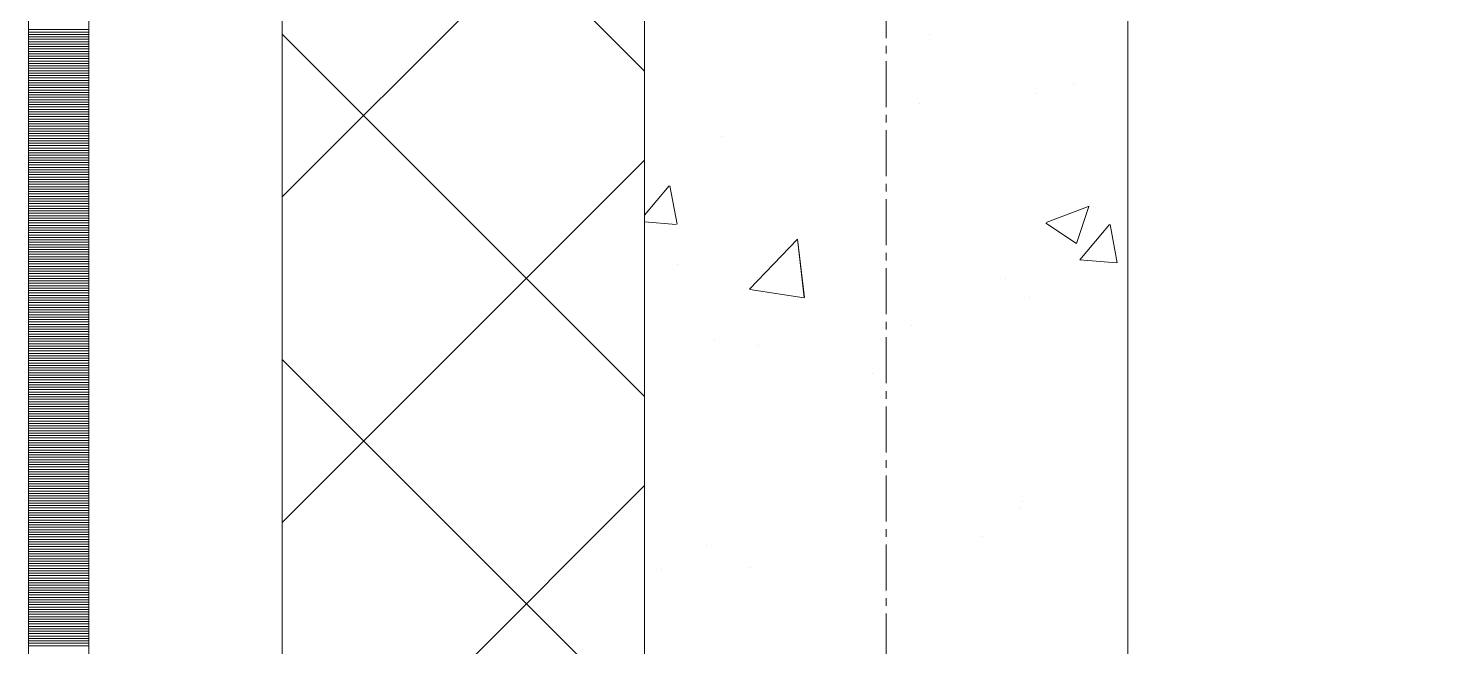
# Model space of a CAD drawing. Header units: millimetres. Extents: x 470010 to 1231400, y -134005 to 421770.
# Drawn here: x 672519 to 673108, y -5635 to -5379 of the extents above; entities that cross this region are included whole.
import ezdxf
from ezdxf.enums import TextEntityAlignment as Align

# ---------------------------------------------------------------- set-up
doc = ezdxf.new("R2010")
doc.units = ezdxf.units.MM
doc.linetypes.add('CENTER2', pattern=[28.575, 19.05, -3.175, 3.175, -3.175])
doc.linetypes.add('DASHED', pattern=[19.05, 12.7, -6.35])
doc.layers.get('Defpoints').update_dxf_attribs({"color": 140})
doc.layers.add('АР_Делит', color=120, linetype='Continuous', lineweight=0, plot=False)
for name, color, linetype, lineweight in [('АР_Стены ПЕНОблок', 52, 'Continuous', 20), ('АР_Тонкая', 254, 'Continuous', 5), ('АР_Утеплитель', 31, 'Continuous', 0), ('АР_Штриховка', 8, 'Continuous', 0)]:
    doc.layers.add(name, color=color, linetype=linetype, lineweight=lineweight)
doc.layers.add('РД_Оси_100', color=7, linetype='Continuous', lineweight=0, true_color=0x525252)
doc.styles.add('style1', font='ARIALN.TTF')

# ---------------------------------------------------------------- blocks, each defined once
blk = doc.blocks.new('СОШ_2200_АР_ОСИ_М100_28.05.24')
at = {"layer": 'АР_Делит', "color": 251, "linetype": 'DASHED', "true_color": 0x636466}
blk.add_lwpolyline([(-355, 13145), (-355, 100855), (37145, 100855), (37145, 129155), (72745, 129155), (72745, 135155), (114955, 135155), (114955, -355)], dxfattribs=at)
at = {"layer": 'РД_Оси_100', "color": 251, "linetype": 'CENTER2', "true_color": 0x636466}
blk.add_line((0, -6155), (0, 139938.679), dxfattribs=at)
blk = doc.blocks.new('A$C9108343f')
at = {"layer": 'АР_Стены ПЕНОблок', "color": 18, "linetype": 'Continuous', "lineweight": 20, "true_color": 0x000000}
for p, q in [((7054.96, 97555), (7054.96, 21355)), ((7254.96, 21355), (7254.96, 97555))]:
    blk.add_line(p, q, dxfattribs=at)
at = {"layer": 'АР_Тонкая', "color": 18, "linetype": 'Continuous', "lineweight": 5, "true_color": 0x000000}
for p, q in [((6799.96, 97555), (6799.96, 21355)), ((6824.96, 97555), (6824.96, 21355)), ((6824.96, 21355), (6824.96, 97555)), ((6904.96, 21355), (6904.96, 97555))]:
    blk.add_line(p, q, dxfattribs=at)
at = {"layer": 'АР_Утеплитель', "color": 18, "linetype": 'Continuous', "lineweight": 0, "true_color": 0x000000}
for p, q in [((6904.96, 97555), (6904.96, 21355)), ((7054.96, 21355), (7054.96, 97555))]:
    blk.add_line(p, q, dxfattribs=at)
at = {"layer": 'АР_Штриховка', "color": 18, "linetype": 'Continuous', "lineweight": 0, "true_color": 0x000000}
for p, q in [((7054.96, 94969.63), (6904.96, 95119.63)), ((6904.96, 94917.49), (7054.96, 95067.49)), ((6799.96, 94986.75), (6824.96, 94986.75)), ((6799.96, 94985.75), (6824.96, 94985.75)), ((6799.96, 94984.75), (6824.96, 94984.75)), ((6799.96, 94983.75), (6824.96, 94983.75)), ((6799.96, 94982.75), (6824.96, 94982.75)), ((6799.96, 94981.75), (6824.96, 94981.75)), ((6799.96, 94980.75), (6824.96, 94980.75)), ((7054.96, 94834.92), (6904.96, 94984.92)), ((7172.81, 94984.56), (7172.81, 94984.56)), ((6799.96, 94979.75), (6824.96, 94979.75)), ((6799.96, 94978.75), (6824.96, 94978.75)), ((6799.96, 94977.75), (6824.96, 94977.75)), ((6799.96, 94976.75), (6824.96, 94976.75)), ((6799.96, 94975.75), (6824.96, 94975.75)), ((6799.96, 94974.75), (6824.96, 94974.75)), ((6799.96, 94973.75), (6824.96, 94973.75)), ((6799.96, 94972.75), (6824.96, 94972.75)), ((6799.96, 94971.75), (6824.96, 94971.75)), ((6799.96, 94970.75), (6824.96, 94970.75)), ((6799.96, 94969.75), (6824.96, 94969.75)), ((6799.96, 94968.75), (6824.96, 94968.75)), ((6799.96, 94967.75), (6824.96, 94967.75)), ((6799.96, 94966.75), (6824.96, 94966.75)), ((6799.96, 94965.75), (6824.96, 94965.75)), ((6799.96, 94964.75), (6824.96, 94964.75)), ((6799.96, 94963.75), (6824.96, 94963.75)), ((6799.96, 94962.75), (6824.96, 94962.75)), ((7232.31, 94964.54), (7232.31, 94964.54)), ((6799.96, 94961.75), (6824.96, 94961.75)), ((6799.96, 94960.75), (6824.96, 94960.75)), ((6799.96, 94959.75), (6824.96, 94959.75)), ((6799.96, 94958.75), (6824.96, 94958.75)), ((6799.96, 94957.75), (6824.96, 94957.75)), ((6799.96, 94956.75), (6824.96, 94956.75)), ((7217.34, 94960.36), (7217.34, 94960.36)), ((6799.96, 94955.75), (6824.96, 94955.75)), ((6799.96, 94954.75), (6824.96, 94954.75)), ((6799.96, 94953.75), (6824.96, 94953.75)), ((6799.96, 94952.75), (6824.96, 94952.75)), ((6799.96, 94951.75), (6824.96, 94951.75)), ((6799.96, 94950.75), (6824.96, 94950.75)), ((7168.72, 94956.17), (7168.72, 94956.17)), ((6799.96, 94949.75), (6824.96, 94949.75)), ((6799.96, 94948.75), (6824.96, 94948.75)), ((6799.96, 94947.75), (6824.96, 94947.75)), ((6799.96, 94946.75), (6824.96, 94946.75)), ((6799.96, 94945.75), (6824.96, 94945.75)), ((6799.96, 94944.75), (6824.96, 94944.75)), ((6799.96, 94943.75), (6824.96, 94943.75)), ((6799.96, 94942.75), (6824.96, 94942.75)), ((6799.96, 94941.75), (6824.96, 94941.75)), ((6799.96, 94940.75), (6824.96, 94940.75)), ((6799.96, 94939.75), (6824.96, 94939.75)), ((6799.96, 94938.75), (6824.96, 94938.75)), ((7086.93, 94942.47), (7086.93, 94942.47)), ((6799.96, 94937.75), (6824.96, 94937.75)), ((6799.96, 94936.75), (6824.96, 94936.75)), ((6799.96, 94935.75), (6824.96, 94935.75)), ((6799.96, 94934.75), (6824.96, 94934.75)), ((6799.96, 94933.75), (6824.96, 94933.75)), ((6799.96, 94932.75), (6824.96, 94932.75)), ((6904.96, 94782.79), (7054.96, 94932.79)), ((6799.96, 94931.75), (6824.96, 94931.75)), ((6799.96, 94930.75), (6824.96, 94930.75)), ((6799.96, 94929.75), (6824.96, 94929.75)), ((6799.96, 94928.75), (6824.96, 94928.75)), ((6799.96, 94927.75), (6824.96, 94927.75)), ((6799.96, 94926.75), (6824.96, 94926.75)), ((6799.96, 94925.75), (6824.96, 94925.75)), ((6799.96, 94924.75), (6824.96, 94924.75)), ((6799.96, 94923.75), (6824.96, 94923.75)), ((6799.96, 94922.75), (6824.96, 94922.75)), ((6799.96, 94921.75), (6824.96, 94921.75)), ((7054.96, 94909.9), (7065.15, 94922.04)), ((7068.38, 94906.17), (7065.45, 94922.09)), ((6799.96, 94920.75), (6824.96, 94920.75)), ((6799.96, 94919.75), (6824.96, 94919.75)), ((6799.96, 94918.75), (6824.96, 94918.75)), ((6799.96, 94917.75), (6824.96, 94917.75)), ((6799.96, 94916.75), (6824.96, 94916.75)), ((6799.96, 94915.75), (6824.96, 94915.75)), ((6799.96, 94914.75), (6824.96, 94914.75)), ((6799.96, 94913.75), (6824.96, 94913.75)), ((6799.96, 94912.75), (6824.96, 94912.75)), ((6799.96, 94911.75), (6824.96, 94911.75)), ((6799.96, 94910.75), (6824.96, 94910.75)), ((6799.96, 94909.75), (6824.96, 94909.75)), ((7221.11, 94906.86), (7238.9, 94913.69)), ((7233.69, 94898.17), (7238.84, 94913.52)), ((6799.96, 94908.75), (6824.96, 94908.75)), ((6799.96, 94907.75), (6824.96, 94907.75)), ((6799.96, 94906.75), (6824.96, 94906.75)), ((6799.96, 94905.75), (6824.96, 94905.75)), ((6799.96, 94904.75), (6824.96, 94904.75)), ((6799.96, 94903.75), (6824.96, 94903.75)), ((7054.96, 94907.27), (7068.08, 94906.12)), ((7221.04, 94906.7), (7233.67, 94898.17)), ((7235.08, 94891.51), (7247.33, 94906.1)), ((7250.57, 94890.23), (7247.63, 94906.16)), ((6799.96, 94902.75), (6824.96, 94902.75)), ((6799.96, 94901.75), (6824.96, 94901.75)), ((6799.96, 94900.75), (6824.96, 94900.75)), ((6799.96, 94899.75), (6824.96, 94899.75)), ((6799.96, 94898.75), (6824.96, 94898.75)), ((6799.96, 94897.75), (6824.96, 94897.75)), ((7098.38, 94879.36), (7118.17, 94899.98)), ((7121.06, 94875.87), (7118.25, 94899.99)), ((6799.96, 94896.75), (6824.96, 94896.75)), ((6799.96, 94895.75), (6824.96, 94895.75)), ((6799.96, 94894.75), (6824.96, 94894.75)), ((6799.96, 94893.75), (6824.96, 94893.75)), ((6799.96, 94892.75), (6824.96, 94892.75)), ((6799.96, 94891.75), (6824.96, 94891.75)), ((6799.96, 94890.75), (6824.96, 94890.75)), ((6799.96, 94889.75), (6824.96, 94889.75)), ((6799.96, 94888.75), (6824.96, 94888.75)), ((6799.96, 94887.75), (6824.96, 94887.75)), ((6799.96, 94886.75), (6824.96, 94886.75)), ((6799.96, 94885.75), (6824.96, 94885.75)), ((7068.72, 94889.56), (7068.72, 94889.56)), ((7235.08, 94891.51), (7250.27, 94890.18)), ((6799.96, 94884.75), (6824.96, 94884.75)), ((6799.96, 94883.75), (6824.96, 94883.75)), ((6799.96, 94882.75), (6824.96, 94882.75)), ((6799.96, 94881.75), (6824.96, 94881.75)), ((6799.96, 94880.75), (6824.96, 94880.75)), ((6799.96, 94879.75), (6824.96, 94879.75)), ((7204.31, 94883.83), (7204.31, 94883.83)), ((6799.96, 94878.75), (6824.96, 94878.75)), ((6799.96, 94877.75), (6824.96, 94877.75)), ((6799.96, 94876.75), (6824.96, 94876.75)), ((6799.96, 94875.75), (6824.96, 94875.75)), ((6799.96, 94874.75), (6824.96, 94874.75)), ((7098.44, 94879.23), (7121.03, 94875.73)), ((7214.25, 94875.8), (7214.25, 94875.8)), ((6799.96, 94873.75), (6824.96, 94873.75)), ((6799.96, 94872.75), (6824.96, 94872.75)), ((6799.96, 94871.75), (6824.96, 94871.75)), ((6799.96, 94870.75), (6824.96, 94870.75)), ((6799.96, 94869.75), (6824.96, 94869.75)), ((6799.96, 94868.75), (6824.96, 94868.75)), ((6799.96, 94867.75), (6824.96, 94867.75)), ((6799.96, 94866.75), (6824.96, 94866.75)), ((6799.96, 94865.75), (6824.96, 94865.75)), ((6799.96, 94864.75), (6824.96, 94864.75)), ((6799.96, 94863.75), (6824.96, 94863.75)), ((6799.96, 94862.75), (6824.96, 94862.75)), ((7165.49, 94864.36), (7165.49, 94864.36)), ((6799.96, 94861.75), (6824.96, 94861.75)), ((6799.96, 94860.75), (6824.96, 94860.75)), ((6799.96, 94859.75), (6824.96, 94859.75)), ((6799.96, 94858.75), (6824.96, 94858.75)), ((6799.96, 94857.75), (6824.96, 94857.75)), ((6799.96, 94856.75), (6824.96, 94856.75)), ((7083.84, 94857.92), (7083.84, 94857.92)), ((6799.96, 94855.75), (6824.96, 94855.75)), ((6799.96, 94854.75), (6824.96, 94854.75)), ((6799.96, 94853.75), (6824.96, 94853.75)), ((6799.96, 94852.75), (6824.96, 94852.75)), ((6799.96, 94851.75), (6824.96, 94851.75)), ((6799.96, 94850.75), (6824.96, 94850.75)), ((7101.9, 94855.99), (7101.9, 94855.99)), ((6799.96, 94849.75), (6824.96, 94849.75)), ((6799.96, 94848.75), (6824.96, 94848.75)), ((6799.96, 94847.75), (6824.96, 94847.75)), ((6799.96, 94846.75), (6824.96, 94846.75)), ((6799.96, 94845.75), (6824.96, 94845.75)), ((6799.96, 94844.75), (6824.96, 94844.75)), ((7054.96, 94700.22), (6904.96, 94850.22)), ((6799.96, 94843.75), (6824.96, 94843.75)), ((6799.96, 94842.75), (6824.96, 94842.75)), ((6799.96, 94841.75), (6824.96, 94841.75)), ((6799.96, 94840.75), (6824.96, 94840.75)), ((6799.96, 94839.75), (6824.96, 94839.75)), ((6799.96, 94838.75), (6824.96, 94838.75)), ((7149.09, 94844.33), (7149.09, 94844.33)), ((6799.96, 94837.75), (6824.96, 94837.75)), ((6799.96, 94836.75), (6824.96, 94836.75)), ((6799.96, 94835.75), (6824.96, 94835.75)), ((6799.96, 94834.75), (6824.96, 94834.75)), ((6799.96, 94833.75), (6824.96, 94833.75)), ((6799.96, 94832.75), (6824.96, 94832.75)), ((6799.96, 94831.75), (6824.96, 94831.75)), ((6799.96, 94830.75), (6824.96, 94830.75)), ((6799.96, 94829.75), (6824.96, 94829.75)), ((6799.96, 94828.75), (6824.96, 94828.75)), ((6799.96, 94827.75), (6824.96, 94827.75)), ((6799.96, 94826.75), (6824.96, 94826.75)), ((6799.96, 94825.75), (6824.96, 94825.75)), ((6799.96, 94824.75), (6824.96, 94824.75)), ((6799.96, 94823.75), (6824.96, 94823.75)), ((6799.96, 94822.75), (6824.96, 94822.75)), ((6799.96, 94821.75), (6824.96, 94821.75)), ((6799.96, 94820.75), (6824.96, 94820.75)), ((6799.96, 94819.75), (6824.96, 94819.75)), ((6799.96, 94818.75), (6824.96, 94818.75)), ((6799.96, 94817.75), (6824.96, 94817.75)), ((6799.96, 94816.75), (6824.96, 94816.75)), ((6799.96, 94815.75), (6824.96, 94815.75)), ((6799.96, 94814.75), (6824.96, 94814.75)), ((6799.96, 94813.75), (6824.96, 94813.75)), ((6799.96, 94812.75), (6824.96, 94812.75)), ((6799.96, 94811.75), (6824.96, 94811.75)), ((6799.96, 94810.75), (6824.96, 94810.75)), ((6799.96, 94809.75), (6824.96, 94809.75)), ((6799.96, 94808.75), (6824.96, 94808.75)), ((6799.96, 94807.75), (6824.96, 94807.75)), ((6799.96, 94806.75), (6824.96, 94806.75)), ((6799.96, 94805.75), (6824.96, 94805.75)), ((6799.96, 94804.75), (6824.96, 94804.75)), ((6799.96, 94803.75), (6824.96, 94803.75)), ((6799.96, 94802.75), (6824.96, 94802.75)), ((6799.96, 94801.75), (6824.96, 94801.75)), ((6799.96, 94800.75), (6824.96, 94800.75)), ((6799.96, 94799.75), (6824.96, 94799.75)), ((6799.96, 94798.75), (6824.96, 94798.75)), ((6799.96, 94797.75), (6824.96, 94797.75)), ((6904.96, 94648.08), (7054.96, 94798.08)), ((6799.96, 94796.75), (6824.96, 94796.75)), ((6799.96, 94795.75), (6824.96, 94795.75)), ((6799.96, 94794.75), (6824.96, 94794.75)), ((6799.96, 94793.75), (6824.96, 94793.75)), ((6799.96, 94792.75), (6824.96, 94792.75)), ((6799.96, 94791.75), (6824.96, 94791.75)), ((6799.96, 94790.75), (6824.96, 94790.75)), ((6799.96, 94789.75), (6824.96, 94789.75)), ((6799.96, 94788.75), (6824.96, 94788.75)), ((6799.96, 94787.75), (6824.96, 94787.75)), ((6799.96, 94786.75), (6824.96, 94786.75)), ((6799.96, 94785.75), (6824.96, 94785.75)), ((7209.95, 94788.56), (7209.95, 94788.56)), ((7211.16, 94791.25), (7211.16, 94791.25)), ((6799.96, 94784.75), (6824.96, 94784.75)), ((6799.96, 94783.75), (6824.96, 94783.75)), ((6799.96, 94782.75), (6824.96, 94782.75)), ((6799.96, 94781.75), (6824.96, 94781.75)), ((6799.96, 94780.75), (6824.96, 94780.75)), ((6799.96, 94779.75), (6824.96, 94779.75)), ((6799.96, 94778.75), (6824.96, 94778.75)), ((6799.96, 94777.75), (6824.96, 94777.75)), ((6799.96, 94776.75), (6824.96, 94776.75)), ((6799.96, 94775.75), (6824.96, 94775.75)), ((6799.96, 94774.75), (6824.96, 94774.75)), ((6799.96, 94773.75), (6824.96, 94773.75)), ((7194.86, 94776.85), (7194.86, 94776.85)), ((6799.96, 94772.75), (6824.96, 94772.75)), ((6799.96, 94771.75), (6824.96, 94771.75)), ((6799.96, 94770.75), (6824.96, 94770.75)), ((6799.96, 94769.75), (6824.96, 94769.75)), ((6799.96, 94768.75), (6824.96, 94768.75)), ((7080.75, 94773.36), (7080.75, 94773.36)), ((6799.96, 94767.75), (6824.96, 94767.75)), ((6799.96, 94766.75), (6824.96, 94766.75)), ((6799.96, 94765.75), (6824.96, 94765.75)), ((6799.96, 94764.75), (6824.96, 94764.75)), ((6799.96, 94763.75), (6824.96, 94763.75)), ((6799.96, 94762.75), (6824.96, 94762.75)), ((7061.82, 94763.14), (7061.82, 94763.14)), ((7098.67, 94764.18), (7098.67, 94764.18)), ((6799.96, 94761.75), (6824.96, 94761.75)), ((6799.96, 94760.75), (6824.96, 94760.75)), ((6799.96, 94759.75), (6824.96, 94759.75)), ((6799.96, 94758.75), (6824.96, 94758.75)), ((6799.96, 94757.75), (6824.96, 94757.75)), ((6799.96, 94756.75), (6824.96, 94756.75)), ((6799.96, 94755.75), (6824.96, 94755.75)), ((6799.96, 94754.75), (6824.96, 94754.75)), ((6799.96, 94753.75), (6824.96, 94753.75)), ((6799.96, 94752.75), (6824.96, 94752.75)), ((6799.96, 94751.75), (6824.96, 94751.75)), ((6799.96, 94750.75), (6824.96, 94750.75)), ((7154.85, 94754.04), (7154.85, 94754.04)), ((6799.96, 94749.75), (6824.96, 94749.75)), ((6799.96, 94748.75), (6824.96, 94748.75)), ((6799.96, 94747.75), (6824.96, 94747.75)), ((6799.96, 94746.75), (6824.96, 94746.75)), ((6799.96, 94745.75), (6824.96, 94745.75)), ((6799.96, 94744.75), (6824.96, 94744.75)), ((6799.96, 94743.75), (6824.96, 94743.75)), ((6799.96, 94742.75), (6824.96, 94742.75)), ((6799.96, 94741.75), (6824.96, 94741.75)), ((6799.96, 94740.75), (6824.96, 94740.75)), ((6799.96, 94739.75), (6824.96, 94739.75)), ((6799.96, 94738.75), (6824.96, 94738.75)), ((6799.96, 94737.75), (6824.96, 94737.75)), ((6799.96, 94736.75), (6824.96, 94736.75)), ((6799.96, 94735.75), (6824.96, 94735.75)), ((6799.96, 94734.75), (6824.96, 94734.75)), ((6799.96, 94733.75), (6824.96, 94733.75)), ((6799.96, 94732.75), (6824.96, 94732.75)), ((6799.96, 94731.75), (6824.96, 94731.75))]:
    blk.add_line(p, q, dxfattribs=at)
at = {"layer": 'РД_Оси_100'}
blk.add_blockref('СОШ_2200_АР_ОСИ_М100_28.05.24', (7154.96, 6755), dxfattribs=at)
at = {"layer": 'Defpoints', "color": 18, "true_color": 0x000000, "style": 'style1'}
for p in [(143949.34, 316089.12), (143974.98, 281639.5), (143890.4, 273244.71), (143839.99, 264276.81), (143967.75, 254892.38), (12251.96, 104178.14), (12382.58, 96023.14)]:
    blk.add_attdef('АР-ПОМЕЩЕНИЕ:НАИМЕНОВАНИЕ', text='', height=100, dxfattribs=at).set_placement(p, align=Align.MIDDLE)
at = {"layer": 'Defpoints', "color": 18, "true_color": 0x000000, "style": 'style1', "flags": 8}
for p in [(143951.3, 279099.09), (143848.34, 269251.11), (143875.33, 260094.25), (144049.74, 250824.7), (163419.28, 238153.36), (155897.46, 237965.97), (183037.2, 237965.97), (143342.94, 237876.19)]:
    blk.add_attdef('АР-ПОМЕЩЕНИЕ:НАИМЕНОВАНИЕ', text='', height=100, dxfattribs=at).set_placement(p, align=Align.MIDDLE)

msp = doc.modelspace()

# ---------------------------------------------------------------- linework, layer by layer
at = {"layer": 'АР_Стены ПЕНОблок', "color": 18, "linetype": 'Continuous', "lineweight": 20, "true_color": 0x000000}
for p, q in [((672773.57, -2811.242), (672773.57, -79011.242)), ((672973.57, -79011.242), (672973.57, -2811.242))]:
    msp.add_line(p, q, dxfattribs=at)
at = {"layer": 'АР_Тонкая', "color": 18, "linetype": 'Continuous', "lineweight": 5, "true_color": 0x000000}
for p, q in [((672518.57, -2811.242), (672518.57, -79011.242)), ((672543.57, -2811.242), (672543.57, -79011.242)), ((672543.57, -79011.242), (672543.57, -2811.242)), ((672623.57, -79011.242), (672623.57, -2811.242))]:
    msp.add_line(p, q, dxfattribs=at)
at = {"layer": 'АР_Утеплитель', "color": 18, "linetype": 'Continuous', "lineweight": 0, "true_color": 0x000000}
for p, q in [((672623.57, -2811.242), (672623.57, -79011.242)), ((672773.57, -79011.242), (672773.57, -2811.242))]:
    msp.add_line(p, q, dxfattribs=at)
at = {"layer": 'АР_Штриховка', "color": 18, "linetype": 'Continuous', "lineweight": 0, "true_color": 0x000000}
for p, q in [((672773.57, -5396.615), (672623.57, -5246.615)), ((672623.57, -5448.752), (672773.57, -5298.752)), ((672518.57, -5379.492), (672543.57, -5379.492)), ((672518.57, -5380.492), (672543.57, -5380.492)), ((672518.57, -5381.492), (672543.57, -5381.492)), ((672518.57, -5382.492), (672543.57, -5382.492)), ((672773.57, -5531.319), (672623.57, -5381.319)), ((672518.57, -5383.492), (672543.57, -5383.492)), ((672518.57, -5384.492), (672543.57, -5384.492)), ((672518.57, -5385.492), (672543.57, -5385.492)), ((672518.57, -5386.492), (672543.57, -5386.492)), ((672518.57, -5387.492), (672543.57, -5387.492)), ((672518.57, -5388.492), (672543.57, -5388.492)), ((672518.57, -5389.492), (672543.57, -5389.492)), ((672518.57, -5390.492), (672543.57, -5390.492)), ((672518.57, -5391.492), (672543.57, -5391.492)), ((672518.57, -5392.492), (672543.57, -5392.492)), ((672518.57, -5393.492), (672543.57, -5393.492)), ((672518.57, -5394.492), (672543.57, -5394.492)), ((672518.57, -5395.492), (672543.57, -5395.492)), ((672518.57, -5396.492), (672543.57, -5396.492)), ((672518.57, -5397.492), (672543.57, -5397.492)), ((672518.57, -5398.492), (672543.57, -5398.492)), ((672518.57, -5399.492), (672543.57, -5399.492)), ((672518.57, -5400.492), (672543.57, -5400.492)), ((672518.57, -5401.492), (672543.57, -5401.492)), ((672518.57, -5402.492), (672543.57, -5402.492)), ((672518.57, -5403.492), (672543.57, -5403.492)), ((672518.57, -5404.492), (672543.57, -5404.492)), ((672518.57, -5405.492), (672543.57, -5405.492)), ((672518.57, -5406.492), (672543.57, -5406.492)), ((672518.57, -5407.492), (672543.57, -5407.492)), ((672518.57, -5408.492), (672543.57, -5408.492)), ((672518.57, -5409.492), (672543.57, -5409.492)), ((672518.57, -5410.492), (672543.57, -5410.492)), ((672518.57, -5411.492), (672543.57, -5411.492)), ((672518.57, -5412.492), (672543.57, -5412.492)), ((672518.57, -5413.492), (672543.57, -5413.492)), ((672518.57, -5414.492), (672543.57, -5414.492)), ((672518.57, -5415.492), (672543.57, -5415.492)), ((672518.57, -5416.492), (672543.57, -5416.492)), ((672518.57, -5417.492), (672543.57, -5417.492)), ((672518.57, -5418.492), (672543.57, -5418.492)), ((672518.57, -5419.492), (672543.57, -5419.492)), ((672518.57, -5420.492), (672543.57, -5420.492)), ((672518.57, -5421.492), (672543.57, -5421.492)), ((672518.57, -5422.492), (672543.57, -5422.492)), ((672518.57, -5423.492), (672543.57, -5423.492)), ((672518.57, -5424.492), (672543.57, -5424.492)), ((672518.57, -5425.492), (672543.57, -5425.492)), ((672518.57, -5426.492), (672543.57, -5426.492)), ((672518.57, -5427.492), (672543.57, -5427.492)), ((672518.57, -5428.492), (672543.57, -5428.492)), ((672518.57, -5429.492), (672543.57, -5429.492)), ((672518.57, -5430.492), (672543.57, -5430.492)), ((672518.57, -5431.492), (672543.57, -5431.492)), ((672518.57, -5432.492), (672543.57, -5432.492)), ((672518.57, -5433.492), (672543.57, -5433.492)), ((672518.57, -5434.492), (672543.57, -5434.492)), ((672518.57, -5435.492), (672543.57, -5435.492)), ((672623.57, -5583.456), (672773.57, -5433.456)), ((672518.57, -5436.492), (672543.57, -5436.492)), ((672518.57, -5437.492), (672543.57, -5437.492)), ((672518.57, -5438.492), (672543.57, -5438.492)), ((672518.57, -5439.492), (672543.57, -5439.492)), ((672518.57, -5440.492), (672543.57, -5440.492)), ((672518.57, -5441.492), (672543.57, -5441.492)), ((672518.57, -5442.492), (672543.57, -5442.492)), ((672518.57, -5443.492), (672543.57, -5443.492)), ((672518.57, -5444.492), (672543.57, -5444.492)), ((672518.57, -5445.492), (672543.57, -5445.492)), ((672518.57, -5446.492), (672543.57, -5446.492)), ((672518.57, -5447.492), (672543.57, -5447.492)), ((672773.57, -5456.339), (672783.757, -5444.198)), ((672786.996, -5460.069), (672784.059, -5444.147)), ((672518.57, -5448.492), (672543.57, -5448.492)), ((672518.57, -5449.492), (672543.57, -5449.492)), ((672518.57, -5450.492), (672543.57, -5450.492)), ((672518.57, -5451.492), (672543.57, -5451.492)), ((672518.57, -5452.492), (672543.57, -5452.492)), ((672518.57, -5453.492), (672543.57, -5453.492)), ((672939.723, -5459.38), (672957.508, -5452.553)), ((672952.299, -5468.074), (672957.449, -5452.725)), ((672518.57, -5454.492), (672543.57, -5454.492)), ((672518.57, -5455.492), (672543.57, -5455.492)), ((672518.57, -5456.492), (672543.57, -5456.492)), ((672518.57, -5457.492), (672543.57, -5457.492)), ((672518.57, -5458.492), (672543.57, -5458.492)), ((672518.57, -5459.492), (672543.57, -5459.492)), ((672773.57, -5458.976), (672786.694, -5460.124)), ((672939.648, -5459.547), (672952.282, -5468.069)), ((672518.57, -5460.492), (672543.57, -5460.492)), ((672518.57, -5461.492), (672543.57, -5461.492)), ((672518.57, -5462.492), (672543.57, -5462.492)), ((672518.57, -5463.492), (672543.57, -5463.492)), ((672518.57, -5464.492), (672543.57, -5464.492)), ((672953.697, -5474.731), (672965.942, -5460.137)), ((672969.18, -5476.008), (672966.243, -5460.087)), ((672518.57, -5465.492), (672543.57, -5465.492)), ((672518.57, -5466.492), (672543.57, -5466.492)), ((672518.57, -5467.492), (672543.57, -5467.492)), ((672518.57, -5468.492), (672543.57, -5468.492)), ((672518.57, -5469.492), (672543.57, -5469.492)), ((672518.57, -5470.492), (672543.57, -5470.492)), ((672816.994, -5486.878), (672836.778, -5466.26)), ((672839.669, -5490.372), (672836.862, -5466.25)), ((672518.57, -5471.492), (672543.57, -5471.492)), ((672518.57, -5472.492), (672543.57, -5472.492)), ((672518.57, -5473.492), (672543.57, -5473.492)), ((672518.57, -5474.492), (672543.57, -5474.492)), ((672518.57, -5475.492), (672543.57, -5475.492)), ((672518.57, -5476.492), (672543.57, -5476.492)), ((672953.697, -5474.735), (672968.879, -5476.063)), ((672518.57, -5477.492), (672543.57, -5477.492)), ((672518.57, -5478.492), (672543.57, -5478.492)), ((672518.57, -5479.492), (672543.57, -5479.492)), ((672518.57, -5480.492), (672543.57, -5480.492)), ((672518.57, -5481.492), (672543.57, -5481.492)), ((672518.57, -5482.492), (672543.57, -5482.492)), ((672518.57, -5483.492), (672543.57, -5483.492)), ((672518.57, -5484.492), (672543.57, -5484.492)), ((672518.57, -5485.492), (672543.57, -5485.492)), ((672518.57, -5486.492), (672543.57, -5486.492)), ((672518.57, -5487.492), (672543.57, -5487.492)), ((672518.57, -5488.492), (672543.57, -5488.492)), ((672817.057, -5487.011), (672839.647, -5490.514)), ((672518.57, -5489.492), (672543.57, -5489.492)), ((672518.57, -5490.492), (672543.57, -5490.492)), ((672518.57, -5491.492), (672543.57, -5491.492)), ((672518.57, -5492.492), (672543.57, -5492.492)), ((672518.57, -5493.492), (672543.57, -5493.492)), ((672518.57, -5494.492), (672543.57, -5494.492)), ((672518.57, -5495.492), (672543.57, -5495.492)), ((672518.57, -5496.492), (672543.57, -5496.492)), ((672518.57, -5497.492), (672543.57, -5497.492)), ((672518.57, -5498.492), (672543.57, -5498.492)), ((672518.57, -5499.492), (672543.57, -5499.492)), ((672518.57, -5500.492), (672543.57, -5500.492)), ((672518.57, -5501.492), (672543.57, -5501.492)), ((672518.57, -5502.492), (672543.57, -5502.492)), ((672518.57, -5503.492), (672543.57, -5503.492)), ((672518.57, -5504.492), (672543.57, -5504.492)), ((672518.57, -5505.492), (672543.57, -5505.492)), ((672518.57, -5506.492), (672543.57, -5506.492)), ((672518.57, -5507.492), (672543.57, -5507.492)), ((672518.57, -5508.492), (672543.57, -5508.492)), ((672518.57, -5509.492), (672543.57, -5509.492)), ((672518.57, -5510.492), (672543.57, -5510.492)), ((672518.57, -5511.492), (672543.57, -5511.492)), ((672518.57, -5512.492), (672543.57, -5512.492)), ((672518.57, -5513.492), (672543.57, -5513.492)), ((672518.57, -5514.492), (672543.57, -5514.492)), ((672518.57, -5515.492), (672543.57, -5515.492)), ((672518.57, -5516.492), (672543.57, -5516.492)), ((672518.57, -5517.492), (672543.57, -5517.492)), ((672773.57, -5666.022), (672623.57, -5516.022)), ((672518.57, -5518.492), (672543.57, -5518.492)), ((672518.57, -5519.492), (672543.57, -5519.492)), ((672518.57, -5520.492), (672543.57, -5520.492)), ((672518.57, -5521.492), (672543.57, -5521.492)), ((672518.57, -5522.492), (672543.57, -5522.492)), ((672518.57, -5523.492), (672543.57, -5523.492)), ((672518.57, -5524.492), (672543.57, -5524.492)), ((672518.57, -5525.492), (672543.57, -5525.492)), ((672518.57, -5526.492), (672543.57, -5526.492)), ((672518.57, -5527.492), (672543.57, -5527.492)), ((672518.57, -5528.492), (672543.57, -5528.492)), ((672518.57, -5529.492), (672543.57, -5529.492)), ((672518.57, -5530.492), (672543.57, -5530.492)), ((672518.57, -5531.492), (672543.57, -5531.492)), ((672518.57, -5532.492), (672543.57, -5532.492)), ((672518.57, -5533.492), (672543.57, -5533.492)), ((672518.57, -5534.492), (672543.57, -5534.492)), ((672518.57, -5535.492), (672543.57, -5535.492)), ((672518.57, -5536.492), (672543.57, -5536.492)), ((672518.57, -5537.492), (672543.57, -5537.492)), ((672518.57, -5538.492), (672543.57, -5538.492)), ((672518.57, -5539.492), (672543.57, -5539.492)), ((672518.57, -5540.492), (672543.57, -5540.492)), ((672518.57, -5541.492), (672543.57, -5541.492)), ((672518.57, -5542.492), (672543.57, -5542.492)), ((672518.57, -5543.492), (672543.57, -5543.492)), ((672518.57, -5544.492), (672543.57, -5544.492)), ((672518.57, -5545.492), (672543.57, -5545.492)), ((672518.57, -5546.492), (672543.57, -5546.492)), ((672518.57, -5547.492), (672543.57, -5547.492)), ((672518.57, -5548.492), (672543.57, -5548.492)), ((672518.57, -5549.492), (672543.57, -5549.492)), ((672518.57, -5550.492), (672543.57, -5550.492)), ((672518.57, -5551.492), (672543.57, -5551.492)), ((672518.57, -5552.492), (672543.57, -5552.492)), ((672518.57, -5553.492), (672543.57, -5553.492)), ((672518.57, -5554.492), (672543.57, -5554.492)), ((672518.57, -5555.492), (672543.57, -5555.492)), ((672518.57, -5556.492), (672543.57, -5556.492)), ((672518.57, -5557.492), (672543.57, -5557.492)), ((672518.57, -5558.492), (672543.57, -5558.492)), ((672518.57, -5559.492), (672543.57, -5559.492)), ((672518.57, -5560.492), (672543.57, -5560.492)), ((672518.57, -5561.492), (672543.57, -5561.492)), ((672518.57, -5562.492), (672543.57, -5562.492)), ((672518.57, -5563.492), (672543.57, -5563.492)), ((672518.57, -5564.492), (672543.57, -5564.492)), ((672518.57, -5565.492), (672543.57, -5565.492)), ((672518.57, -5566.492), (672543.57, -5566.492)), ((672518.57, -5567.492), (672543.57, -5567.492)), ((672518.57, -5568.492), (672543.57, -5568.492)), ((672518.57, -5569.492), (672543.57, -5569.492)), ((672518.57, -5570.492), (672543.57, -5570.492)), ((672623.57, -5718.159), (672773.57, -5568.159)), ((672518.57, -5571.492), (672543.57, -5571.492)), ((672518.57, -5572.492), (672543.57, -5572.492)), ((672518.57, -5573.492), (672543.57, -5573.492)), ((672518.57, -5574.492), (672543.57, -5574.492)), ((672518.57, -5575.492), (672543.57, -5575.492)), ((672518.57, -5576.492), (672543.57, -5576.492)), ((672518.57, -5577.492), (672543.57, -5577.492)), ((672518.57, -5578.492), (672543.57, -5578.492)), ((672518.57, -5579.492), (672543.57, -5579.492)), ((672518.57, -5580.492), (672543.57, -5580.492)), ((672518.57, -5581.492), (672543.57, -5581.492)), ((672518.57, -5582.492), (672543.57, -5582.492)), ((672518.57, -5583.492), (672543.57, -5583.492)), ((672518.57, -5584.492), (672543.57, -5584.492)), ((672518.57, -5585.492), (672543.57, -5585.492)), ((672518.57, -5586.492), (672543.57, -5586.492)), ((672518.57, -5587.492), (672543.57, -5587.492)), ((672518.57, -5588.492), (672543.57, -5588.492)), ((672518.57, -5589.492), (672543.57, -5589.492)), ((672518.57, -5590.492), (672543.57, -5590.492)), ((672518.57, -5591.492), (672543.57, -5591.492)), ((672518.57, -5592.492), (672543.57, -5592.492)), ((672518.57, -5593.492), (672543.57, -5593.492)), ((672518.57, -5594.492), (672543.57, -5594.492)), ((672518.57, -5595.492), (672543.57, -5595.492)), ((672518.57, -5596.492), (672543.57, -5596.492)), ((672518.57, -5597.492), (672543.57, -5597.492)), ((672518.57, -5598.492), (672543.57, -5598.492)), ((672518.57, -5599.492), (672543.57, -5599.492)), ((672518.57, -5600.492), (672543.57, -5600.492)), ((672518.57, -5601.492), (672543.57, -5601.492)), ((672518.57, -5602.492), (672543.57, -5602.492)), ((672518.57, -5603.492), (672543.57, -5603.492)), ((672518.57, -5604.492), (672543.57, -5604.492)), ((672518.57, -5605.492), (672543.57, -5605.492)), ((672518.57, -5606.492), (672543.57, -5606.492)), ((672518.57, -5607.492), (672543.57, -5607.492)), ((672518.57, -5608.492), (672543.57, -5608.492)), ((672518.57, -5609.492), (672543.57, -5609.492)), ((672518.57, -5610.492), (672543.57, -5610.492)), ((672518.57, -5611.492), (672543.57, -5611.492)), ((672518.57, -5612.492), (672543.57, -5612.492)), ((672518.57, -5613.492), (672543.57, -5613.492)), ((672518.57, -5614.492), (672543.57, -5614.492)), ((672518.57, -5615.492), (672543.57, -5615.492)), ((672518.57, -5616.492), (672543.57, -5616.492)), ((672518.57, -5617.492), (672543.57, -5617.492)), ((672518.57, -5618.492), (672543.57, -5618.492)), ((672518.57, -5619.492), (672543.57, -5619.492)), ((672518.57, -5620.492), (672543.57, -5620.492)), ((672518.57, -5621.492), (672543.57, -5621.492)), ((672518.57, -5622.492), (672543.57, -5622.492)), ((672518.57, -5623.492), (672543.57, -5623.492)), ((672518.57, -5624.492), (672543.57, -5624.492)), ((672518.57, -5625.492), (672543.57, -5625.492)), ((672518.57, -5626.492), (672543.57, -5626.492)), ((672518.57, -5627.492), (672543.57, -5627.492)), ((672518.57, -5628.492), (672543.57, -5628.492)), ((672518.57, -5629.492), (672543.57, -5629.492)), ((672518.57, -5630.492), (672543.57, -5630.492)), ((672518.57, -5631.492), (672543.57, -5631.492)), ((672518.57, -5632.492), (672543.57, -5632.492)), ((672518.57, -5633.492), (672543.57, -5633.492)), ((672518.57, -5634.492), (672543.57, -5634.492))]:
    msp.add_line(p, q, dxfattribs=at)

# ---------------------------------------------------------------- block references
msp.add_blockref('A$C9108343f', (665718.612, -100366.242))
at = {"layer": 'РД_Оси_100'}
msp.add_blockref('СОШ_2200_АР_ОСИ_М100_28.05.24', (672873.57, -93611.242), dxfattribs=at)

doc.saveas('drawing.dxf')
